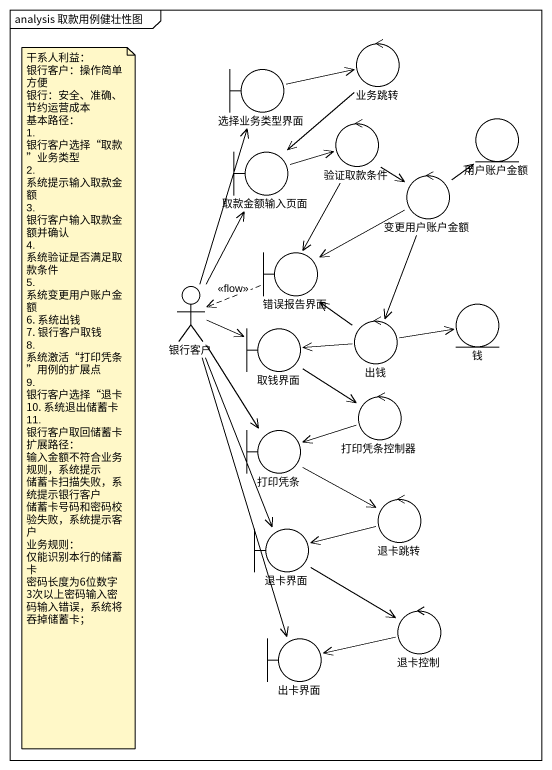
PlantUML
@startuml
mainframe analysis 取款用例健壮性图
boundary 选择业务类型界面
control 业务跳转
control 验证取款条件
entity 用户账户金额
boundary 取款金额输入页面
control 变更用户账户金额
boundary 错误报告界面
actor 银行客户
boundary 取钱界面
control 出钱
entity 钱
boundary 打印凭条
control 打印凭条控制器
control 退卡跳转
boundary 退卡界面
control 退卡控制
boundary 出卡界面
选择业务类型界面 -right-> 业务跳转
业务跳转 --> 取款金额输入页面
验证取款条件 --> 变更用户账户金额
验证取款条件 --> 错误报告界面
取款金额输入页面 -right-> 验证取款条件
变更用户账户金额 -up-> 用户账户金额
变更用户账户金额 -left-> 错误报告界面
变更用户账户金额 --> 出钱
错误报告界面 .left.> 银行客户 : <<flow>>
银行客户 -up-> 选择业务类型界面
银行客户 -up-> 取款金额输入页面
银行客户 -right-> 取钱界面
银行客户 --> 打印凭条
银行客户 --> 退卡界面
银行客户 --> 出卡界面
取钱界面 --> 打印凭条控制器
出钱 -up-> 错误报告界面
出钱 -left-> 取钱界面
出钱 -right-> 钱
打印凭条 -right-> 退卡跳转
打印凭条控制器 -left-> 打印凭条
退卡跳转 -left-> 退卡界面
退卡界面 --> 退卡控制
退卡控制 -left-> 出卡界面
note as N1
  干系人利益：
  银行客户：操作简单方便
  银行：安全、准确、节约运营成本
  基本路径：
  1. 银行客户选择“取款”业务类型
  2. 系统提示输入取款金额
  3. 银行客户输入取款金额并确认
  4. 系统验证是否满足取款条件
  5. 系统变更用户账户金额
  6. 系统出钱
  7. 银行客户取钱
  8. 系统激活“打印凭条”用例的扩展点
  9. 银行客户选择“退卡
  10. 系统退出储蓄卡
  11. 银行客户取回储蓄卡
  扩展路径：
  输入金额不符合业务规则，系统提示
  储蓄卡扫描失败，系统提示银行客户
  储蓄卡号码和密码校验失败，系统提示客户
  业务规则：
  仅能识别本行的储蓄卡
  密码长度为6位数字
  3次以上密码输入密码输入错误，系统将吞掉储蓄卡；
end note
@enduml
